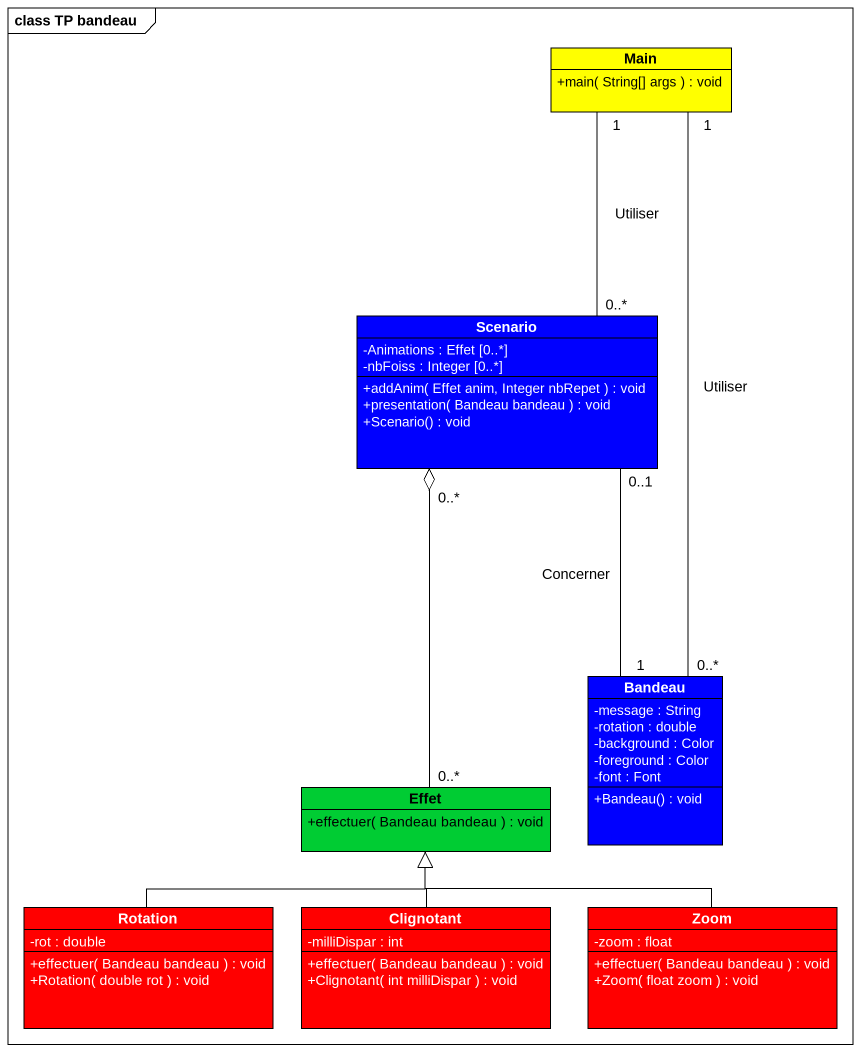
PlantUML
@startuml
mainframe class TP bandeau
hide circle
hide empty members
skinparam classAttributeIconSize 0
class Main #FFFF00 {
  +main( String[] args ) : void
}
class Scenario #0000FF {
  -Animations : Effet [0..*]
  -nbFoiss : Integer [0..*]
  +addAnim( Effet anim, Integer nbRepet ) : void
  +presentation( Bandeau bandeau ) : void
  +Scenario() : void
}
class Bandeau #0000FF {
  -message : String
  -rotation : double
  -background : Color
  -foreground : Color
  -font : Font
  +Bandeau() : void
}
class Effet #00CC33 {
  +effectuer( Bandeau bandeau ) : void
}
class Rotation #FF0000 {
  -rot : double
  +effectuer( Bandeau bandeau ) : void
  +Rotation( double rot ) : void
}
class Clignotant #FF0000 {
  -milliDispar : int
  +effectuer( Bandeau bandeau ) : void
  +Clignotant( int milliDispar ) : void
}
class Zoom #FF0000 {
  -zoom : float
  +effectuer( Bandeau bandeau ) : void
  +Zoom( float zoom ) : void
}
Scenario "0..*" -up- "1" Main : Utiliser
Scenario "0..*" o-- "0..*" Effet
Bandeau "0..*" -up- "1" Main : Utiliser
Bandeau "1" -up- "0..1" Scenario : Concerner
Rotation -right-|> Effet
Clignotant -up-|> Effet
Zoom -left-|> Effet
@enduml
